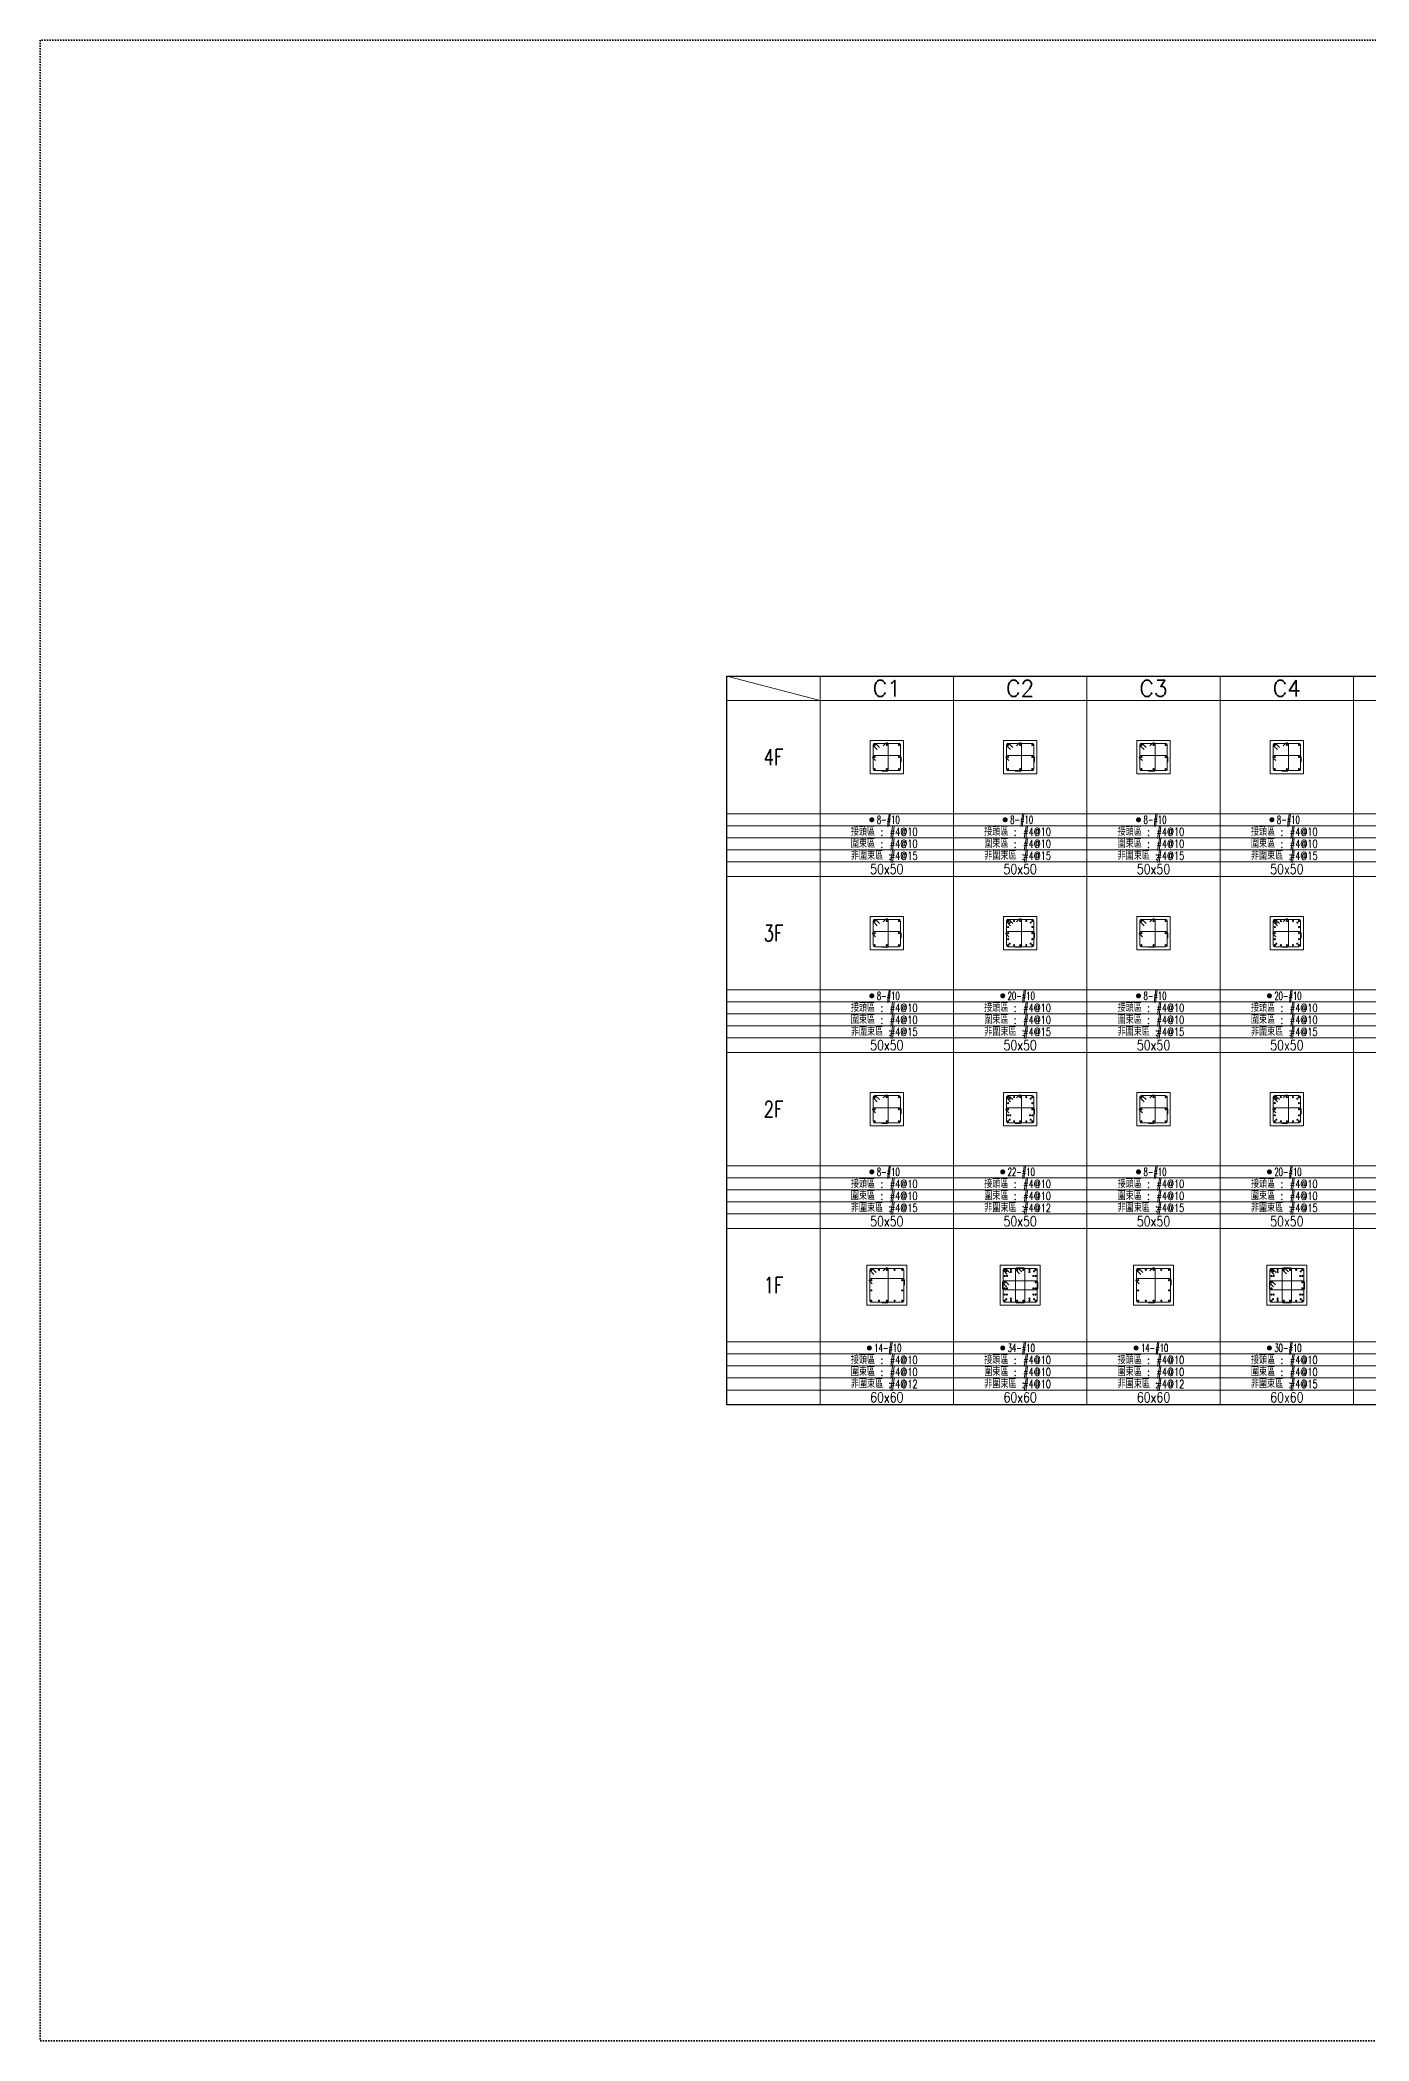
# Model space of a CAD drawing. Header units: millimetres. Extents: x 0 to 4000, y -3150 to -150.
# Drawn here: x 0 to 1993, y -3150 to -150 of the extents above; entities that cross this region are included whole.
import ezdxf
from ezdxf.enums import TextEntityAlignment as Align

# ---------------------------------------------------------------- set-up
doc = ezdxf.new("R2010")
doc.units = ezdxf.units.MM
doc.linetypes.add('DOT', pattern=[4, 2, -2])
for name, color, linetype in [('col.floorgroup', 132, 'Continuous'), ('column.section', 2, 'Continuous'), ('GirdBoundary', 132, 'Continuous'), ('GirdInner', 132, 'Continuous'), ('main.dot', 2, 'Continuous'), ('sheet.frame', 1, 'DOT'), ('文字-主筋根數', 132, 'Continuous'), ('文字-剪力筋', 132, 'Continuous'), ('文字-剪力筋-BC', 132, 'Continuous'), ('文字-剪力筋-圍束區', 132, 'Continuous'), ('文字-斷面尺寸', 132, 'Continuous'), ('文字-柱線名稱', 132, 'Continuous'), ('箍筋線', 2, 'Continuous')]:
    doc.layers.add(name, color=color, linetype=linetype)
doc.styles.add('txt', font='txt.shx', dxfattribs={"height": 0.2, "bigfont": 'chineset.shx'})

# ---------------------------------------------------------------- blocks, each defined once
blk = doc.blocks.new('Circle_Filled')
at = {"const_width": 0.5}
blk.add_lwpolyline([(-0.25, 0, 1), (0.25, 0, 1)], format="xyb", close=True, dxfattribs=at)

msp = doc.modelspace()

# ---------------------------------------------------------------- linework, layer by layer
at = {"layer": 'column.section', "lineweight": 5}
for points in [[(1245, -1250), (1295, -1250), (1295, -1200), (1245, -1200), (1245, -1250)], [(1445, -1250), (1495, -1250), (1495, -1200), (1445, -1200), (1445, -1250)], [(1645, -1250), (1695, -1250), (1695, -1200), (1645, -1200), (1645, -1250)], [(1845, -1250), (1895, -1250), (1895, -1200), (1845, -1200), (1845, -1250)], [(1245, -1514), (1295, -1514), (1295, -1464), (1245, -1464), (1245, -1514)], [(1445, -1514), (1495, -1514), (1495, -1464), (1445, -1464), (1445, -1514)], [(1645, -1514), (1695, -1514), (1695, -1464), (1645, -1464), (1645, -1514)], [(1845, -1514), (1895, -1514), (1895, -1464), (1845, -1464), (1845, -1514)], [(1245, -1778), (1295, -1778), (1295, -1728), (1245, -1728), (1245, -1778)], [(1445, -1778), (1495, -1778), (1495, -1728), (1445, -1728), (1445, -1778)], [(1645, -1778), (1695, -1778), (1695, -1728), (1645, -1728), (1645, -1778)], [(1845, -1778), (1895, -1778), (1895, -1728), (1845, -1728), (1845, -1778)], [(1240, -2047), (1300, -2047), (1300, -1987), (1240, -1987), (1240, -2047)], [(1440, -2047), (1500, -2047), (1500, -1987), (1440, -1987), (1440, -2047)], [(1640, -2047), (1700, -2047), (1700, -1987), (1640, -1987), (1640, -2047)], [(1840, -2047), (1900, -2047), (1900, -1987), (1840, -1987), (1840, -2047)]]:
    msp.add_lwpolyline(points, dxfattribs=at)
at = {"layer": 'GirdBoundary', "lineweight": 30}
msp.add_lwpolyline([(1030, -1104), (2970, -1104), (2970, -2196), (1030, -2196), (1030, -1104)], dxfattribs=at)
at = {"layer": 'GirdInner', "lineweight": 5}
for points in [[(1030, -1104), (1170, -1140)], [(1170, -1104), (1170, -2196)], [(1370, -1104), (1370, -2196)], [(1570, -1104), (1570, -2196)], [(1770, -1104), (1770, -2196)], [(1970, -1104), (1970, -2196)], [(1030, -1140), (2970, -1140)], [(1030, -1310), (2970, -1310)], [(1030, -1328), (2970, -1328)], [(1030, -1346), (2970, -1346)], [(1030, -1364), (2970, -1364)], [(1030, -1382), (2970, -1382)], [(1030, -1404), (2970, -1404)], [(1030, -1574), (2970, -1574)], [(1030, -1592), (2970, -1592)], [(1030, -1610), (2970, -1610)], [(1030, -1628), (2970, -1628)], [(1030, -1646), (2970, -1646)], [(1030, -1668), (2970, -1668)], [(1030, -1838), (2970, -1838)], [(1030, -1856), (2970, -1856)], [(1030, -1874), (2970, -1874)], [(1030, -1892), (2970, -1892)], [(1030, -1910), (2970, -1910)], [(1030, -1932), (2970, -1932)], [(1030, -2102), (2970, -2102)], [(1030, -2120), (2970, -2120)], [(1030, -2138), (2970, -2138)], [(1030, -2156), (2970, -2156)], [(1030, -2174), (2970, -2174)]]:
    msp.add_lwpolyline(points, dxfattribs=at)
at = {"layer": 'sheet.frame', "lineweight": 35}
msp.add_lwpolyline([(0, -3150), (4000, -3150), (4000, -150), (0, -150), (0, -3150)], dxfattribs=at)
at = {"layer": '箍筋線', "lineweight": 5}
for points in [[(1253.2, -1230.4), (1249.3, -1226.6, -0.668179), (1250.9, -1222.8), (1289.1, -1222.8, -0.414214), (1291.3, -1225), (1291.3, -1232.6)], [(1258.9, -1210.7), (1253.5, -1205.3, 0.668179), (1249.6, -1206.9), (1249.6, -1243.1, 0.414214), (1251.9, -1245.4), (1288.1, -1245.4, 0.414214), (1290.4, -1243.1), (1290.4, -1206.9, 0.414214), (1288.1, -1204.6), (1251.9, -1204.6, 0.668179), (1250.3, -1208.5), (1255.7, -1213.9)], [(1264.6, -1208.2), (1268.4, -1204.3, -0.668179), (1272.2, -1205.9), (1272.2, -1244.1, -0.414214), (1270, -1246.3), (1262.4, -1246.3)], [(1453.2, -1230.4), (1449.3, -1226.6, -0.668179), (1450.9, -1222.8), (1489.1, -1222.8, -0.414214), (1491.3, -1225), (1491.3, -1232.6)], [(1458.9, -1210.7), (1453.5, -1205.3, 0.668179), (1449.6, -1206.9), (1449.6, -1243.1, 0.414214), (1451.9, -1245.4), (1488.1, -1245.4, 0.414214), (1490.4, -1243.1), (1490.4, -1206.9, 0.414214), (1488.1, -1204.6), (1451.9, -1204.6, 0.668179), (1450.3, -1208.5), (1455.7, -1213.9)], [(1464.6, -1208.2), (1468.4, -1204.3, -0.668179), (1472.2, -1205.9), (1472.2, -1244.1, -0.414214), (1470, -1246.3), (1462.4, -1246.3)], [(1653.2, -1230.4), (1649.3, -1226.6, -0.668179), (1650.9, -1222.8), (1689.1, -1222.8, -0.414214), (1691.3, -1225), (1691.3, -1232.6)], [(1658.9, -1210.7), (1653.5, -1205.3, 0.668179), (1649.6, -1206.9), (1649.6, -1243.1, 0.414214), (1651.9, -1245.4), (1688.1, -1245.4, 0.414214), (1690.4, -1243.1), (1690.4, -1206.9, 0.414214), (1688.1, -1204.6), (1651.9, -1204.6, 0.668179), (1650.3, -1208.5), (1655.7, -1213.9)], [(1664.6, -1208.2), (1668.4, -1204.3, -0.668179), (1672.2, -1205.9), (1672.2, -1244.1, -0.414214), (1670, -1246.3), (1662.4, -1246.3)], [(1853.2, -1230.4), (1849.3, -1226.6, -0.668179), (1850.9, -1222.8), (1889.1, -1222.8, -0.414214), (1891.3, -1225), (1891.3, -1232.6)], [(1858.9, -1210.7), (1853.5, -1205.3, 0.668179), (1849.6, -1206.9), (1849.6, -1243.1, 0.414214), (1851.9, -1245.4), (1888.1, -1245.4, 0.414214), (1890.4, -1243.1), (1890.4, -1206.9, 0.414214), (1888.1, -1204.6), (1851.9, -1204.6, 0.668179), (1850.3, -1208.5), (1855.7, -1213.9)], [(1864.6, -1208.2), (1868.4, -1204.3, -0.668179), (1872.2, -1205.9), (1872.2, -1244.1, -0.414214), (1870, -1246.3), (1862.4, -1246.3)], [(1258.9, -1474.7), (1253.5, -1469.3, 0.668179), (1249.6, -1470.9), (1249.6, -1507.1, 0.414214), (1251.9, -1509.4), (1288.1, -1509.4, 0.414214), (1290.4, -1507.1), (1290.4, -1470.9, 0.414214), (1288.1, -1468.6), (1251.9, -1468.6, 0.668179), (1250.3, -1472.5), (1255.7, -1477.9)], [(1264.6, -1472.2), (1268.4, -1468.3, -0.668179), (1272.2, -1469.9), (1272.2, -1508.1, -0.414214), (1270, -1510.3), (1262.4, -1510.3)], [(1458.9, -1474.7), (1453.5, -1469.3, 0.668179), (1449.6, -1470.9), (1449.6, -1507.1, 0.414214), (1451.9, -1509.4), (1488.1, -1509.4, 0.414214), (1490.4, -1507.1), (1490.4, -1470.9, 0.414214), (1488.1, -1468.6), (1451.9, -1468.6, 0.668179), (1450.3, -1472.5), (1455.7, -1477.9)], [(1464.6, -1472.2), (1468.4, -1468.3, -0.668179), (1472.2, -1469.9), (1472.2, -1508.1, -0.414214), (1470, -1510.3), (1462.4, -1510.3)], [(1658.9, -1474.7), (1653.5, -1469.3, 0.668179), (1649.6, -1470.9), (1649.6, -1507.1, 0.414214), (1651.9, -1509.4), (1688.1, -1509.4, 0.414214), (1690.4, -1507.1), (1690.4, -1470.9, 0.414214), (1688.1, -1468.6), (1651.9, -1468.6, 0.668179), (1650.3, -1472.5), (1655.7, -1477.9)], [(1664.6, -1472.2), (1668.4, -1468.3, -0.668179), (1672.2, -1469.9), (1672.2, -1508.1, -0.414214), (1670, -1510.3), (1662.4, -1510.3)], [(1858.9, -1474.7), (1853.5, -1469.3, 0.668179), (1849.6, -1470.9), (1849.6, -1507.1, 0.414214), (1851.9, -1509.4), (1888.1, -1509.4, 0.414214), (1890.4, -1507.1), (1890.4, -1470.9, 0.414214), (1888.1, -1468.6), (1851.9, -1468.6, 0.668179), (1850.3, -1472.5), (1855.7, -1477.9)], [(1864.6, -1472.2), (1868.4, -1468.3, -0.668179), (1872.2, -1469.9), (1872.2, -1508.1, -0.414214), (1870, -1510.3), (1862.4, -1510.3)], [(1253.2, -1494.4), (1249.3, -1490.6, -0.668179), (1250.9, -1486.8), (1289.1, -1486.8, -0.414214), (1291.3, -1489), (1291.3, -1496.6)], [(1453.2, -1494.4), (1449.3, -1490.6, -0.668179), (1450.9, -1486.8), (1489.1, -1486.8, -0.414214), (1491.3, -1489), (1491.3, -1496.6)], [(1653.2, -1494.4), (1649.3, -1490.6, -0.668179), (1650.9, -1486.8), (1689.1, -1486.8, -0.414214), (1691.3, -1489), (1691.3, -1496.6)], [(1853.2, -1494.4), (1849.3, -1490.6, -0.668179), (1850.9, -1486.8), (1889.1, -1486.8, -0.414214), (1891.3, -1489), (1891.3, -1496.6)], [(1258.9, -1738.7), (1253.5, -1733.3, 0.668179), (1249.6, -1734.9), (1249.6, -1771.1, 0.414214), (1251.9, -1773.4), (1288.1, -1773.4, 0.414214), (1290.4, -1771.1), (1290.4, -1734.9, 0.414214), (1288.1, -1732.6), (1251.9, -1732.6, 0.668179), (1250.3, -1736.5), (1255.7, -1741.9)], [(1264.6, -1736.2), (1268.4, -1732.3, -0.668179), (1272.2, -1733.9), (1272.2, -1772.1, -0.414214), (1270, -1774.3), (1262.4, -1774.3)], [(1458.9, -1738.7), (1453.5, -1733.3, 0.668179), (1449.6, -1734.9), (1449.6, -1771.1, 0.414214), (1451.9, -1773.4), (1488.1, -1773.4, 0.414214), (1490.4, -1771.1), (1490.4, -1734.9, 0.414214), (1488.1, -1732.6), (1451.9, -1732.6, 0.668179), (1450.3, -1736.5), (1455.7, -1741.9)], [(1464.6, -1736.2), (1468.4, -1732.3, -0.668179), (1472.2, -1733.9), (1472.2, -1772.1, -0.414214), (1470, -1774.3), (1462.4, -1774.3)], [(1658.9, -1738.7), (1653.5, -1733.3, 0.668179), (1649.6, -1734.9), (1649.6, -1771.1, 0.414214), (1651.9, -1773.4), (1688.1, -1773.4, 0.414214), (1690.4, -1771.1), (1690.4, -1734.9, 0.414214), (1688.1, -1732.6), (1651.9, -1732.6, 0.668179), (1650.3, -1736.5), (1655.7, -1741.9)], [(1664.6, -1736.2), (1668.4, -1732.3, -0.668179), (1672.2, -1733.9), (1672.2, -1772.1, -0.414214), (1670, -1774.3), (1662.4, -1774.3)], [(1858.9, -1738.7), (1853.5, -1733.3, 0.668179), (1849.6, -1734.9), (1849.6, -1771.1, 0.414214), (1851.9, -1773.4), (1888.1, -1773.4, 0.414214), (1890.4, -1771.1), (1890.4, -1734.9, 0.414214), (1888.1, -1732.6), (1851.9, -1732.6, 0.668179), (1850.3, -1736.5), (1855.7, -1741.9)], [(1864.6, -1736.2), (1868.4, -1732.3, -0.668179), (1872.2, -1733.9), (1872.2, -1772.1, -0.414214), (1870, -1774.3), (1862.4, -1774.3)], [(1253.2, -1758.4), (1249.3, -1754.6, -0.668179), (1250.9, -1750.8), (1289.1, -1750.8, -0.414214), (1291.3, -1753), (1291.3, -1760.6)], [(1453.2, -1758.4), (1449.3, -1754.6, -0.668179), (1450.9, -1750.8), (1489.1, -1750.8, -0.414214), (1491.3, -1753), (1491.3, -1760.6)], [(1653.2, -1758.4), (1649.3, -1754.6, -0.668179), (1650.9, -1750.8), (1689.1, -1750.8, -0.414214), (1691.3, -1753), (1691.3, -1760.6)], [(1853.2, -1758.4), (1849.3, -1754.6, -0.668179), (1850.9, -1750.8), (1889.1, -1750.8, -0.414214), (1891.3, -1753), (1891.3, -1760.6)], [(1248.2, -2014.7), (1244.3, -2010.9, -0.668179), (1245.9, -2007), (1294.1, -2007, -0.414214), (1296.3, -2009.3), (1296.3, -2016.9)], [(1253.9, -1997.7), (1248.5, -1992.3, 0.668179), (1244.6, -1993.9), (1244.6, -2040.1, 0.414214), (1246.9, -2042.4), (1293.1, -2042.4, 0.414214), (1295.4, -2040.1), (1295.4, -1993.9, 0.414214), (1293.1, -1991.6), (1246.9, -1991.6, 0.668179), (1245.3, -1995.5), (1250.7, -2000.9)], [(1264.6, -1995.2), (1268.4, -1991.3, -0.668179), (1272.2, -1992.9), (1272.2, -2041.1, -0.414214), (1270, -2043.3), (1262.4, -2043.3)], [(1453.9, -1997.7), (1448.5, -1992.3, 0.668179), (1444.6, -1993.9), (1444.6, -2040.1, 0.414214), (1446.9, -2042.4), (1493.1, -2042.4, 0.414214), (1495.4, -2040.1), (1495.4, -1993.9, 0.414214), (1493.1, -1991.6), (1446.9, -1991.6, 0.668179), (1445.3, -1995.5), (1450.7, -2000.9)], [(1472.4, -1996.7), (1467, -1991.3, 0.668179), (1463.1, -1992.9), (1463.1, -2041.1, 0.414214), (1465.4, -2043.3), (1474.6, -2043.3, 0.414214), (1476.9, -2041.1), (1476.9, -1992.9, 0.414214), (1474.6, -1990.7), (1465.4, -1990.7, 0.668179), (1463.8, -1994.5), (1469.2, -1999.9)], [(1648.2, -2014.7), (1644.3, -2010.9, -0.668179), (1645.9, -2007), (1694.1, -2007, -0.414214), (1696.3, -2009.3), (1696.3, -2016.9)], [(1653.9, -1997.7), (1648.5, -1992.3, 0.668179), (1644.6, -1993.9), (1644.6, -2040.1, 0.414214), (1646.9, -2042.4), (1693.1, -2042.4, 0.414214), (1695.4, -2040.1), (1695.4, -1993.9, 0.414214), (1693.1, -1991.6), (1646.9, -1991.6, 0.668179), (1645.3, -1995.5), (1650.7, -2000.9)], [(1664.6, -1995.2), (1668.4, -1991.3, -0.668179), (1672.2, -1992.9), (1672.2, -2041.1, -0.414214), (1670, -2043.3), (1662.4, -2043.3)], [(1853.9, -1997.7), (1848.5, -1992.3, 0.668179), (1844.6, -1993.9), (1844.6, -2040.1, 0.414214), (1846.9, -2042.4), (1893.1, -2042.4, 0.414214), (1895.4, -2040.1), (1895.4, -1993.9, 0.414214), (1893.1, -1991.6), (1846.9, -1991.6, 0.668179), (1845.3, -1995.5), (1850.7, -2000.9)], [(1872.4, -1996.7), (1867, -1991.3, 0.668179), (1863.1, -1992.9), (1863.1, -2041.1, 0.414214), (1865.4, -2043.3), (1874.6, -2043.3, 0.414214), (1876.9, -2041.1), (1876.9, -1992.9, 0.414214), (1874.6, -1990.7), (1865.4, -1990.7, 0.668179), (1863.8, -1994.5), (1869.2, -1999.9)], [(1452.9, -2016.2), (1447.5, -2010.8, 0.668179), (1443.7, -2012.4), (1443.7, -2021.6, 0.414214), (1445.9, -2023.9), (1494.1, -2023.9, 0.414214), (1496.3, -2021.6), (1496.3, -2012.4, 0.414214), (1494.1, -2010.1), (1445.9, -2010.1, 0.668179), (1444.3, -2014), (1449.7, -2019.4)], [(1852.9, -2016.2), (1847.5, -2010.8, 0.668179), (1843.7, -2012.4), (1843.7, -2021.6, 0.414214), (1845.9, -2023.9), (1894.1, -2023.9, 0.414214), (1896.3, -2021.6), (1896.3, -2012.4, 0.414214), (1894.1, -2010.1), (1845.9, -2010.1, 0.668179), (1844.3, -2014), (1849.7, -2019.4)]]:
    msp.add_lwpolyline(points, format="xyb", dxfattribs=at)

# ---------------------------------------------------------------- block references
at = {"layer": 'main.dot', "lineweight": 5}
for p, xscale, yscale in [((1251.9, -1206.9), 3.220000028610229, 3.220000028610229), ((1251.9, -1225), 3.220000028610229, 3.220000028610229), ((1270, -1206.9), 3.220000028610229, 3.220000028610229), ((1288.1, -1206.9), 3.220000028610229, 3.220000028610229), ((1288.1, -1225), 3.220000028610229, 3.220000028610229), ((1451.9, -1206.9), 3.220000028610229, 3.220000028610229), ((1451.9, -1225), 3.220000028610229, 3.220000028610229), ((1470, -1206.9), 3.220000028610229, 3.220000028610229), ((1488.1, -1206.9), 3.220000028610229, 3.220000028610229), ((1488.1, -1225), 3.220000028610229, 3.220000028610229), ((1651.9, -1206.9), 3.220000028610229, 3.220000028610229), ((1651.9, -1225), 3.220000028610229, 3.220000028610229), ((1670, -1206.9), 3.220000028610229, 3.220000028610229), ((1688.1, -1206.9), 3.220000028610229, 3.220000028610229), ((1688.1, -1225), 3.220000028610229, 3.220000028610229), ((1851.9, -1206.9), 3.220000028610229, 3.220000028610229), ((1851.9, -1225), 3.220000028610229, 3.220000028610229), ((1870, -1206.9), 3.220000028610229, 3.220000028610229), ((1888.1, -1206.9), 3.220000028610229, 3.220000028610229), ((1888.1, -1225), 3.220000028610229, 3.220000028610229), ((1251.9, -1243.1), 3.220000028610229, 3.220000028610229), ((1270, -1243.1), 3.220000028610229, 3.220000028610229), ((1288.1, -1243.1), 3.220000028610229, 3.220000028610229), ((1451.9, -1243.1), 3.220000028610229, 3.220000028610229), ((1470, -1243.1), 3.220000028610229, 3.220000028610229), ((1488.1, -1243.1), 3.220000028610229, 3.220000028610229), ((1651.9, -1243.1), 3.220000028610229, 3.220000028610229), ((1670, -1243.1), 3.220000028610229, 3.220000028610229), ((1688.1, -1243.1), 3.220000028610229, 3.220000028610229), ((1851.9, -1243.1), 3.220000028610229, 3.220000028610229), ((1870, -1243.1), 3.220000028610229, 3.220000028610229), ((1888.1, -1243.1), 3.220000028610229, 3.220000028610229), ((1247.5, -1319), 7.5, 7.5), ((1447.5, -1319), 7.5, 7.5), ((1647.5, -1319), 7.5, 7.5), ((1847.5, -1319), 7.5, 7.5), ((1251.9, -1470.9), 3.220000028610229, 3.220000028610229), ((1270, -1470.9), 3.220000028610229, 3.220000028610229), ((1288.1, -1470.9), 3.220000028610229, 3.220000028610229), ((1451.9, -1470.9), 3.220000028610229, 3.220000028610229), ((1460.9, -1470.9), 3.220000028610229, 3.220000028610229), ((1470, -1470.9), 3.220000028610229, 3.220000028610229), ((1479.1, -1470.9), 3.220000028610229, 3.220000028610229), ((1488.1, -1470.9), 3.220000028610229, 3.220000028610229), ((1651.9, -1470.9), 3.220000028610229, 3.220000028610229), ((1670, -1470.9), 3.220000028610229, 3.220000028610229), ((1688.1, -1470.9), 3.220000028610229, 3.220000028610229), ((1851.9, -1470.9), 3.220000028610229, 3.220000028610229), ((1860.9, -1470.9), 3.220000028610229, 3.220000028610229), ((1870, -1470.9), 3.220000028610229, 3.220000028610229), ((1879.1, -1470.9), 3.220000028610229, 3.220000028610229), ((1888.1, -1470.9), 3.220000028610229, 3.220000028610229), ((1251.9, -1489), 3.220000028610229, 3.220000028610229), ((1288.1, -1489), 3.220000028610229, 3.220000028610229), ((1451.9, -1479.9), 3.220000028610229, 3.220000028610229), ((1451.9, -1489), 3.220000028610229, 3.220000028610229), ((1451.9, -1498.1), 3.220000028610229, 3.220000028610229), ((1454.2, -1473.2), 3.220000028610229, 3.220000028610229), ((1485.8, -1473.2), 3.220000028610229, 3.220000028610229), ((1488.1, -1479.9), 3.220000028610229, 3.220000028610229), ((1488.1, -1489), 3.220000028610229, 3.220000028610229), ((1488.1, -1498.1), 3.220000028610229, 3.220000028610229), ((1651.9, -1489), 3.220000028610229, 3.220000028610229), ((1688.1, -1489), 3.220000028610229, 3.220000028610229), ((1851.9, -1479.9), 3.220000028610229, 3.220000028610229), ((1851.9, -1489), 3.220000028610229, 3.220000028610229), ((1851.9, -1498.1), 3.220000028610229, 3.220000028610229), ((1854.2, -1473.2), 3.220000028610229, 3.220000028610229), ((1885.8, -1473.2), 3.220000028610229, 3.220000028610229), ((1888.1, -1479.9), 3.220000028610229, 3.220000028610229), ((1888.1, -1489), 3.220000028610229, 3.220000028610229), ((1888.1, -1498.1), 3.220000028610229, 3.220000028610229), ((1251.9, -1507.1), 3.220000028610229, 3.220000028610229), ((1270, -1507.1), 3.220000028610229, 3.220000028610229), ((1288.1, -1507.1), 3.220000028610229, 3.220000028610229), ((1451.9, -1507.1), 3.220000028610229, 3.220000028610229), ((1454.2, -1504.8), 3.220000028610229, 3.220000028610229), ((1460.9, -1507.1), 3.220000028610229, 3.220000028610229), ((1470, -1507.1), 3.220000028610229, 3.220000028610229), ((1479.1, -1507.1), 3.220000028610229, 3.220000028610229), ((1485.8, -1504.8), 3.220000028610229, 3.220000028610229), ((1488.1, -1507.1), 3.220000028610229, 3.220000028610229), ((1651.9, -1507.1), 3.220000028610229, 3.220000028610229), ((1670, -1507.1), 3.220000028610229, 3.220000028610229), ((1688.1, -1507.1), 3.220000028610229, 3.220000028610229), ((1851.9, -1507.1), 3.220000028610229, 3.220000028610229), ((1854.2, -1504.8), 3.220000028610229, 3.220000028610229), ((1860.9, -1507.1), 3.220000028610229, 3.220000028610229), ((1870, -1507.1), 3.220000028610229, 3.220000028610229), ((1879.1, -1507.1), 3.220000028610229, 3.220000028610229), ((1885.8, -1504.8), 3.220000028610229, 3.220000028610229), ((1888.1, -1507.1), 3.220000028610229, 3.220000028610229), ((1247.5, -1583), 7.5, 7.5), ((1443.8, -1583), 7.5, 7.5), ((1647.5, -1583), 7.5, 7.5), ((1843.8, -1583), 7.5, 7.5), ((1251.9, -1734.9), 3.220000028610229, 3.220000028610229), ((1270, -1734.9), 3.220000028610229, 3.220000028610229), ((1288.1, -1734.9), 3.220000028610229, 3.220000028610229), ((1451.9, -1734.9), 3.220000028610229, 3.220000028610229), ((1454.2, -1737.2), 3.220000028610229, 3.220000028610229), ((1460.9, -1734.9), 3.220000028610229, 3.220000028610229), ((1470, -1734.9), 3.220000028610229, 3.220000028610229), ((1479.1, -1734.9), 3.220000028610229, 3.220000028610229), ((1485.8, -1737.2), 3.220000028610229, 3.220000028610229), ((1488.1, -1734.9), 3.220000028610229, 3.220000028610229), ((1651.9, -1734.9), 3.220000028610229, 3.220000028610229), ((1670, -1734.9), 3.220000028610229, 3.220000028610229), ((1688.1, -1734.9), 3.220000028610229, 3.220000028610229), ((1851.9, -1734.9), 3.220000028610229, 3.220000028610229), ((1854.2, -1737.2), 3.220000028610229, 3.220000028610229), ((1860.9, -1734.9), 3.220000028610229, 3.220000028610229), ((1870, -1734.9), 3.220000028610229, 3.220000028610229), ((1879.1, -1734.9), 3.220000028610229, 3.220000028610229), ((1885.8, -1737.2), 3.220000028610229, 3.220000028610229), ((1888.1, -1734.9), 3.220000028610229, 3.220000028610229), ((1251.9, -1753), 3.220000028610229, 3.220000028610229), ((1251.9, -1771.1), 3.220000028610229, 3.220000028610229), ((1270, -1771.1), 3.220000028610229, 3.220000028610229), ((1288.1, -1753), 3.220000028610229, 3.220000028610229), ((1288.1, -1771.1), 3.220000028610229, 3.220000028610229), ((1451.9, -1743.9), 3.220000028610229, 3.220000028610229), ((1451.9, -1753), 3.220000028610229, 3.220000028610229), ((1451.9, -1762.1), 3.220000028610229, 3.220000028610229), ((1451.9, -1771.1), 3.220000028610229, 3.220000028610229), ((1454.2, -1768.8), 3.220000028610229, 3.220000028610229), ((1455.1, -1762.1), 3.220000028610229, 3.220000028610229), ((1460.9, -1771.1), 3.220000028610229, 3.220000028610229), ((1470, -1771.1), 3.220000028610229, 3.220000028610229), ((1479.1, -1771.1), 3.220000028610229, 3.220000028610229), ((1484.9, -1762.1), 3.220000028610229, 3.220000028610229), ((1485.8, -1768.8), 3.220000028610229, 3.220000028610229), ((1488.1, -1743.9), 3.220000028610229, 3.220000028610229), ((1488.1, -1753), 3.220000028610229, 3.220000028610229), ((1488.1, -1762.1), 3.220000028610229, 3.220000028610229), ((1488.1, -1771.1), 3.220000028610229, 3.220000028610229), ((1651.9, -1753), 3.220000028610229, 3.220000028610229), ((1651.9, -1771.1), 3.220000028610229, 3.220000028610229), ((1670, -1771.1), 3.220000028610229, 3.220000028610229), ((1688.1, -1753), 3.220000028610229, 3.220000028610229), ((1688.1, -1771.1), 3.220000028610229, 3.220000028610229), ((1851.9, -1743.9), 3.220000028610229, 3.220000028610229), ((1851.9, -1753), 3.220000028610229, 3.220000028610229), ((1851.9, -1762.1), 3.220000028610229, 3.220000028610229), ((1851.9, -1771.1), 3.220000028610229, 3.220000028610229), ((1854.2, -1768.8), 3.220000028610229, 3.220000028610229), ((1860.9, -1771.1), 3.220000028610229, 3.220000028610229), ((1870, -1771.1), 3.220000028610229, 3.220000028610229), ((1879.1, -1771.1), 3.220000028610229, 3.220000028610229), ((1885.8, -1768.8), 3.220000028610229, 3.220000028610229), ((1888.1, -1743.9), 3.220000028610229, 3.220000028610229), ((1888.1, -1753), 3.220000028610229, 3.220000028610229), ((1888.1, -1762.1), 3.220000028610229, 3.220000028610229), ((1888.1, -1771.1), 3.220000028610229, 3.220000028610229), ((1247.5, -1847), 7.5, 7.5), ((1443.8, -1847), 7.5, 7.5), ((1647.5, -1847), 7.5, 7.5), ((1843.8, -1847), 7.5, 7.5), ((1246.9, -1993.9), 3.220000028610229, 3.220000028610229), ((1246.9, -2009.3), 3.220000028610229, 3.220000028610229), ((1258.4, -1993.9), 3.220000028610229, 3.220000028610229), ((1270, -1993.9), 3.220000028610229, 3.220000028610229), ((1281.6, -1993.9), 3.220000028610229, 3.220000028610229), ((1293.1, -1993.9), 3.220000028610229, 3.220000028610229), ((1293.1, -2009.3), 3.220000028610229, 3.220000028610229), ((1446.9, -1993.9), 3.220000028610229, 3.220000028610229), ((1446.9, -2003.1), 3.220000028610229, 3.220000028610229), ((1449.2, -1996.2), 3.220000028610229, 3.220000028610229), ((1450.1, -2003.1), 3.220000028610229, 3.220000028610229), ((1456.1, -1993.9), 3.220000028610229, 3.220000028610229), ((1456.1, -1997.1), 3.220000028610229, 3.220000028610229), ((1465.4, -1993.9), 3.220000028610229, 3.220000028610229), ((1474.6, -1993.9), 3.220000028610229, 3.220000028610229), ((1483.9, -1993.9), 3.220000028610229, 3.220000028610229), ((1483.9, -1997.1), 3.220000028610229, 3.220000028610229), ((1489.9, -2003.1), 3.220000028610229, 3.220000028610229), ((1490.8, -1996.2), 3.220000028610229, 3.220000028610229), ((1493.1, -1993.9), 3.220000028610229, 3.220000028610229), ((1493.1, -2003.1), 3.220000028610229, 3.220000028610229), ((1646.9, -1993.9), 3.220000028610229, 3.220000028610229), ((1646.9, -2009.3), 3.220000028610229, 3.220000028610229), ((1658.4, -1993.9), 3.220000028610229, 3.220000028610229), ((1670, -1993.9), 3.220000028610229, 3.220000028610229), ((1681.6, -1993.9), 3.220000028610229, 3.220000028610229), ((1693.1, -1993.9), 3.220000028610229, 3.220000028610229), ((1693.1, -2009.3), 3.220000028610229, 3.220000028610229), ((1846.9, -1993.9), 3.220000028610229, 3.220000028610229), ((1846.9, -2003.1), 3.220000028610229, 3.220000028610229), ((1849.2, -1996.2), 3.220000028610229, 3.220000028610229), ((1850.1, -2003.1), 3.220000028610229, 3.220000028610229), ((1856.1, -1993.9), 3.220000028610229, 3.220000028610229), ((1856.1, -1997.1), 3.220000028610229, 3.220000028610229), ((1865.4, -1993.9), 3.220000028610229, 3.220000028610229), ((1874.6, -1993.9), 3.220000028610229, 3.220000028610229), ((1883.9, -1993.9), 3.220000028610229, 3.220000028610229), ((1889.9, -2003.1), 3.220000028610229, 3.220000028610229), ((1890.8, -1996.2), 3.220000028610229, 3.220000028610229), ((1893.1, -1993.9), 3.220000028610229, 3.220000028610229), ((1893.1, -2003.1), 3.220000028610229, 3.220000028610229), ((1246.9, -2024.7), 3.220000028610229, 3.220000028610229), ((1246.9, -2040.1), 3.220000028610229, 3.220000028610229), ((1258.4, -2040.1), 3.220000028610229, 3.220000028610229), ((1270, -2040.1), 3.220000028610229, 3.220000028610229), ((1281.6, -2040.1), 3.220000028610229, 3.220000028610229), ((1293.1, -2024.7), 3.220000028610229, 3.220000028610229), ((1293.1, -2040.1), 3.220000028610229, 3.220000028610229), ((1446.9, -2012.4), 3.220000028610229, 3.220000028610229), ((1446.9, -2021.6), 3.220000028610229, 3.220000028610229), ((1446.9, -2030.9), 3.220000028610229, 3.220000028610229), ((1446.9, -2040.1), 3.220000028610229, 3.220000028610229), ((1449.2, -2037.8), 3.220000028610229, 3.220000028610229), ((1450.1, -2021.6), 3.220000028610229, 3.220000028610229), ((1450.1, -2030.9), 3.220000028610229, 3.220000028610229), ((1456.1, -2036.9), 3.220000028610229, 3.220000028610229), ((1456.1, -2040.1), 3.220000028610229, 3.220000028610229), ((1465.4, -2040.1), 3.220000028610229, 3.220000028610229), ((1474.6, -2040.1), 3.220000028610229, 3.220000028610229), ((1483.9, -2036.9), 3.220000028610229, 3.220000028610229), ((1483.9, -2040.1), 3.220000028610229, 3.220000028610229), ((1489.9, -2021.6), 3.220000028610229, 3.220000028610229), ((1489.9, -2030.9), 3.220000028610229, 3.220000028610229), ((1490.8, -2037.8), 3.220000028610229, 3.220000028610229), ((1493.1, -2012.4), 3.220000028610229, 3.220000028610229), ((1493.1, -2021.6), 3.220000028610229, 3.220000028610229), ((1493.1, -2030.9), 3.220000028610229, 3.220000028610229), ((1493.1, -2040.1), 3.220000028610229, 3.220000028610229), ((1646.9, -2024.7), 3.220000028610229, 3.220000028610229), ((1646.9, -2040.1), 3.220000028610229, 3.220000028610229), ((1658.4, -2040.1), 3.220000028610229, 3.220000028610229), ((1670, -2040.1), 3.220000028610229, 3.220000028610229), ((1681.6, -2040.1), 3.220000028610229, 3.220000028610229), ((1693.1, -2024.7), 3.220000028610229, 3.220000028610229), ((1693.1, -2040.1), 3.220000028610229, 3.220000028610229), ((1846.9, -2012.4), 3.220000028610229, 3.220000028610229), ((1846.9, -2021.6), 3.220000028610229, 3.220000028610229), ((1846.9, -2030.9), 3.220000028610229, 3.220000028610229), ((1846.9, -2040.1), 3.220000028610229, 3.220000028610229), ((1849.2, -2037.8), 3.220000028610229, 3.220000028610229), ((1850.1, -2030.9), 3.220000028610229, 3.220000028610229), ((1856.1, -2036.9), 3.220000028610229, 3.220000028610229), ((1856.1, -2040.1), 3.220000028610229, 3.220000028610229), ((1865.4, -2040.1), 3.220000028610229, 3.220000028610229), ((1874.6, -2040.1), 3.220000028610229, 3.220000028610229), ((1883.9, -2040.1), 3.220000028610229, 3.220000028610229), ((1889.9, -2030.9), 3.220000028610229, 3.220000028610229), ((1890.8, -2037.8), 3.220000028610229, 3.220000028610229), ((1893.1, -2012.4), 3.220000028610229, 3.220000028610229), ((1893.1, -2021.6), 3.220000028610229, 3.220000028610229), ((1893.1, -2030.9), 3.220000028610229, 3.220000028610229), ((1893.1, -2040.1), 3.220000028610229, 3.220000028610229), ((1243.8, -2111), 7.5, 7.5), ((1443.8, -2111), 7.5, 7.5), ((1643.8, -2111), 7.5, 7.5), ((1843.8, -2111), 7.5, 7.5)]:
    msp.add_blockref('Circle_Filled', p, dxfattribs=dict(at, xscale=xscale, yscale=yscale))

# ---------------------------------------------------------------- texts
at = {"layer": 'col.floorgroup', "style": 'txt', "width": 0.75}
for s, p in [('4F', (1100, -1225)), ('3F', (1100, -1489)), ('2F', (1100, -1753)), ('1F', (1100, -2017))]:
    msp.add_text(s, height=24, dxfattribs=at).set_placement(p, align=Align.MIDDLE)
at = {"layer": '文字-主筋根數', "style": 'txt', "width": 0.625}
for s, p in [('8-#10', (1255, -1319)), ('8-#10', (1455, -1319)), ('8-#10', (1655, -1319)), ('8-#10', (1855, -1319)), ('8-#10', (1255, -1583)), ('20-#10', (1451.2, -1583)), ('8-#10', (1655, -1583)), ('20-#10', (1851.2, -1583)), ('8-#10', (1255, -1847)), ('22-#10', (1451.2, -1847)), ('8-#10', (1655, -1847)), ('20-#10', (1851.2, -1847)), ('14-#10', (1251.2, -2111)), ('34-#10', (1451.2, -2111)), ('14-#10', (1651.2, -2111)), ('30-#10', (1851.2, -2111))]:
    msp.add_text(s, height=12, dxfattribs=at).set_placement(p, align=Align.MIDDLE_LEFT)
at = {"layer": '文字-剪力筋', "style": 'txt', "width": 0.75}
for s, p in [('非圍束區 :', (1216, -1373)), ('#4@15', (1274.5, -1373)), ('非圍束區 :', (1416, -1373)), ('#4@15', (1474.5, -1373)), ('非圍束區 :', (1616, -1373)), ('#4@15', (1674.5, -1373)), ('非圍束區 :', (1816, -1373)), ('#4@15', (1874.5, -1373)), ('非圍束區 :', (1216, -1637)), ('#4@15', (1274.5, -1637)), ('非圍束區 :', (1416, -1637)), ('#4@15', (1474.5, -1637)), ('非圍束區 :', (1616, -1637)), ('#4@15', (1674.5, -1637)), ('非圍束區 :', (1816, -1637)), ('#4@15', (1874.5, -1637)), ('非圍束區 :', (1216, -1901)), ('#4@15', (1274.5, -1901)), ('非圍束區 :', (1416, -1901)), ('#4@12', (1474.5, -1901)), ('非圍束區 :', (1616, -1901)), ('#4@15', (1674.5, -1901)), ('非圍束區 :', (1816, -1901)), ('#4@15', (1874.5, -1901)), ('非圍束區 :', (1216, -2165)), ('#4@12', (1274.5, -2165)), ('非圍束區 :', (1416, -2165)), ('#4@10', (1474.5, -2165)), ('非圍束區 :', (1616, -2165)), ('#4@12', (1674.5, -2165)), ('非圍束區 :', (1816, -2165)), ('#4@15', (1874.5, -2165))]:
    msp.add_text(s, height=12, dxfattribs=at).set_placement(p, align=Align.MIDDLE_LEFT)
at = {"layer": '文字-剪力筋-BC', "style": 'txt', "width": 0.75}
for s, p in [('接頭區 :', (1216, -1337)), ('#4@10', (1274.5, -1337)), ('接頭區 :', (1416, -1337)), ('#4@10', (1474.5, -1337)), ('接頭區 :', (1616, -1337)), ('#4@10', (1674.5, -1337)), ('接頭區 :', (1816, -1337)), ('#4@10', (1874.5, -1337)), ('接頭區 :', (1216, -1601)), ('#4@10', (1274.5, -1601)), ('接頭區 :', (1416, -1601)), ('#4@10', (1474.5, -1601)), ('接頭區 :', (1616, -1601)), ('#4@10', (1674.5, -1601)), ('接頭區 :', (1816, -1601)), ('#4@10', (1874.5, -1601)), ('接頭區 :', (1216, -1865)), ('#4@10', (1274.5, -1865)), ('接頭區 :', (1416, -1865)), ('#4@10', (1474.5, -1865)), ('接頭區 :', (1616, -1865)), ('#4@10', (1674.5, -1865)), ('接頭區 :', (1816, -1865)), ('#4@10', (1874.5, -1865)), ('接頭區 :', (1216, -2129)), ('#4@10', (1274.5, -2129)), ('接頭區 :', (1416, -2129)), ('#4@10', (1474.5, -2129)), ('接頭區 :', (1616, -2129)), ('#4@10', (1674.5, -2129)), ('接頭區 :', (1816, -2129)), ('#4@10', (1874.5, -2129))]:
    msp.add_text(s, height=12, dxfattribs=at).set_placement(p, align=Align.MIDDLE_LEFT)
at = {"layer": '文字-剪力筋-圍束區', "style": 'txt', "width": 0.75}
for s, p in [('圍束區 :', (1216, -1355)), ('#4@10', (1274.5, -1355)), ('圍束區 :', (1416, -1355)), ('#4@10', (1474.5, -1355)), ('圍束區 :', (1616, -1355)), ('#4@10', (1674.5, -1355)), ('圍束區 :', (1816, -1355)), ('#4@10', (1874.5, -1355)), ('圍束區 :', (1216, -1619)), ('#4@10', (1274.5, -1619)), ('圍束區 :', (1416, -1619)), ('#4@10', (1474.5, -1619)), ('圍束區 :', (1616, -1619)), ('#4@10', (1674.5, -1619)), ('圍束區 :', (1816, -1619)), ('#4@10', (1874.5, -1619)), ('圍束區 :', (1216, -1883)), ('#4@10', (1274.5, -1883)), ('圍束區 :', (1416, -1883)), ('#4@10', (1474.5, -1883)), ('圍束區 :', (1616, -1883)), ('#4@10', (1674.5, -1883)), ('圍束區 :', (1816, -1883)), ('#4@10', (1874.5, -1883)), ('圍束區 :', (1216, -2147)), ('#4@10', (1274.5, -2147)), ('圍束區 :', (1416, -2147)), ('#4@10', (1474.5, -2147)), ('圍束區 :', (1616, -2147)), ('#4@10', (1674.5, -2147)), ('圍束區 :', (1816, -2147)), ('#4@10', (1874.5, -2147))]:
    msp.add_text(s, height=12, dxfattribs=at).set_placement(p, align=Align.MIDDLE_LEFT)
at = {"layer": '文字-斷面尺寸', "style": 'txt', "width": 0.8}
for s, p in [('50x50', (1270, -1393)), ('50x50', (1470, -1393)), ('50x50', (1670, -1393)), ('50x50', (1870, -1393)), ('50x50', (1270, -1657)), ('50x50', (1470, -1657)), ('50x50', (1670, -1657)), ('50x50', (1870, -1657)), ('50x50', (1270, -1921)), ('50x50', (1470, -1921)), ('50x50', (1670, -1921)), ('50x50', (1870, -1921)), ('60x60', (1270, -2185)), ('60x60', (1470, -2185)), ('60x60', (1670, -2185)), ('60x60', (1870, -2185))]:
    msp.add_text(s, height=15, dxfattribs=at).set_placement(p, align=Align.MIDDLE)
at = {"layer": '文字-柱線名稱', "style": 'txt'}
for s, p in [('C1', (1270, -1122)), ('C2', (1470, -1122)), ('C3', (1670, -1122)), ('C4', (1870, -1122))]:
    msp.add_text(s, height=24, dxfattribs=at).set_placement(p, align=Align.MIDDLE)

doc.saveas('drawing.dxf')
